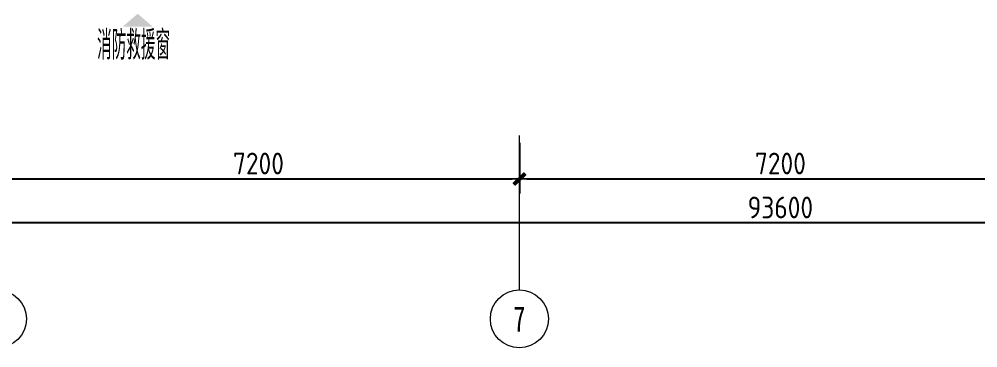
# Model space of a CAD drawing. Header units: millimetres. Extents: x 33621 to 401573, y -91663 to 133135.
# Drawn here: x 204357 to 217581, y -64228 to -59687 of the extents above; entities that cross this region are included whole.
import ezdxf
from ezdxf.enums import TextEntityAlignment as Align

# ---------------------------------------------------------------- set-up
doc = ezdxf.new("R2010")
doc.units = ezdxf.units.MM
doc.header["$LTSCALE"] = 10
doc.layers.get('0').update_dxf_attribs({"color": 253})
doc.layers.get('Defpoints').update_dxf_attribs({"color": 250})
doc.layers.add('AXIS【轴号】', color=253, linetype='Continuous', lineweight=0)
doc.layers.add('TXT【平面空间文字】', color=253, linetype='Continuous', lineweight=0)
for name, color, linetype in [('Dim【尺寸标注】', 253, 'Continuous'), ('PUB_DIM', 253, 'Continuous'), ('Wall Solid【墙柱填充】', 253, 'Continuous')]:
    doc.layers.add(name, color=color, linetype=linetype)
doc.styles.add('CCD_DIM', font='ARCHS.SHX')
doc.styles.add('DIM_FONT', font='SIMPLEX', dxfattribs={"width": 0.7, "bigfont": 'GBCBIG'})
doc.styles.add('宋体', font='', dxfattribs={"width": 0.7})
doc.styles.get('宋体').set_extended_font_data('SimSun')
doc.dimstyles.new('ZL_1：100', dxfattribs={"dimtxt": 3, "dimasz": 1, "dimexe": 2, "dimexo": 2, "dimgap": 0.6, "dimtad": 1, "dimdec": 0, "dimrnd": 5, "dimdsep": 46, "dimtxsty": 'CCD_DIM', "dimblk": 'WS-cj', "dimblk1": 'WS-cj', "dimblk2": 'WS-cj', "dimcen": 1, "dimclrd": 44, "dimclre": 44, "dimclrt": 2, "dimadec": 0, "dimazin": 2, "dimtfac": 1, "dimtdec": 0, "dimtix": 1, "dimtmove": 2, "dimatfit": 3, "dimldrblk": 'hl_arrow2', "dimfxl": 5, "dimfxlon": 1, "dimarcsym": 0})

# ---------------------------------------------------------------- blocks, each defined once
blk = doc.blocks.new('hl_Axis-A1')
at = {"color": 150, "ltscale": 2}
blk.add_line((21.33, 0), (0, 0), dxfattribs=at)
at = {"color": 150}
blk.add_circle((25.33, 0), 4, dxfattribs=at)
at = {"color": 50, "style": '宋体', "width": 0.7}
blk.add_attdef('轴号', text='', height=3.5, dxfattribs=at).set_placement((25.33, 0), align=Align.MIDDLE_CENTER)
blk = doc.blocks.new('WS-cj')
blk.add_hatch(color=2).paths.add_polyline_path([(0.59, 0.82), (-0.82, -0.59), (-0.59, -0.82), (0.82, 0.59)])
at = {"color": 2, "linetype": 'ByBlock', "lineweight": 0}
for p, q in [((-1.1, 0), (0, 0)), ((0, 0), (1.1, 0))]:
    blk.add_line(p, q, dxfattribs=at)
at = {"color": 2}
blk.add_lwpolyline([(0.59, 0.82), (-0.82, -0.59), (-0.59, -0.82), (0.82, 0.59)], close=True, dxfattribs=at)
blk = doc.blocks.new('*D245')
at = {"layer": 'Defpoints', "color": 0, "transparency": 16777216}
for p in [(-8462, -18684), (-1262, -18684), (-1262, -19284)]:
    blk.add_point(p, dxfattribs=at)
at = {"layer": 'Dim【尺寸标注】', "color": 44, "lineweight": -2, "transparency": 16777216}
for p, q in [((-8462, -18784), (-8462, -19484)), ((-1262, -18784), (-1262, -19484)), ((-8362, -19284), (-1362, -19284))]:
    blk.add_line(p, q, dxfattribs=at)
at = {"layer": 'Dim【尺寸标注】', "color": 44, "lineweight": -2, "transparency": 16777216, "xscale": 100, "yscale": 100, "zscale": 100, "rotation": 180}
blk.add_blockref('WS-cj', (-8462, -19284), dxfattribs=at)
at = {"layer": 'Dim【尺寸标注】', "color": 44, "lineweight": -2, "transparency": 16777216, "xscale": 100, "yscale": 100, "zscale": 100}
blk.add_blockref('WS-cj', (-1262, -19284), dxfattribs=at)
at = {"layer": 'Dim【尺寸标注】', "color": 2, "transparency": 16777216, "insert": (-4862, -19071), "char_height": 300, "attachment_point": 5, "style": 'CCD_DIM'}
blk.add_mtext('7200', dxfattribs=at)
blk = doc.blocks.new('hl_arrow2')
at = {"color": 2}
blk.add_line((0, 0), (-1, 0), dxfattribs=at)
blk.add_lwpolyline([(0, 0), (-1, -1), (-1, -1), (0, 0), (-1, 1), (-1, 1)], close=True, dxfattribs=at)
blk = doc.blocks.new('*D246')
at = {"layer": 'Defpoints', "color": 0, "transparency": 16777216}
for p in [(-1262, -18684), (5938, -18684), (5938, -19284)]:
    blk.add_point(p, dxfattribs=at)
at = {"layer": 'Dim【尺寸标注】', "color": 44, "lineweight": -2, "transparency": 16777216}
for p, q in [((-1262, -18784), (-1262, -19484)), ((5938, -18784), (5938, -19484)), ((-1162, -19284), (5838, -19284))]:
    blk.add_line(p, q, dxfattribs=at)
at = {"layer": 'Dim【尺寸标注】', "color": 44, "lineweight": -2, "transparency": 16777216, "xscale": 100, "yscale": 100, "zscale": 100, "rotation": 180}
blk.add_blockref('WS-cj', (-1262, -19284), dxfattribs=at)
at = {"layer": 'Dim【尺寸标注】', "color": 44, "lineweight": -2, "transparency": 16777216, "xscale": 100, "yscale": 100, "zscale": 100}
blk.add_blockref('WS-cj', (5938, -19284), dxfattribs=at)
at = {"layer": 'Dim【尺寸标注】', "color": 2, "transparency": 16777216, "insert": (2338, -19071), "char_height": 300, "attachment_point": 5, "style": 'CCD_DIM'}
blk.add_mtext('7200', dxfattribs=at)
blk = doc.blocks.new('*D255')
at = {"layer": 'Defpoints', "color": 0, "transparency": 16777216}
for p in [(-44462, -18684), (49138, -18684), (49138, -19884)]:
    blk.add_point(p, dxfattribs=at)
at = {"layer": 'Dim【尺寸标注】', "color": 44, "lineweight": -2, "transparency": 16777216}
for p, q in [((-44462, -19384), (-44462, -20084)), ((49138, -19384), (49138, -20084)), ((-44362, -19884), (49038, -19884))]:
    blk.add_line(p, q, dxfattribs=at)
at = {"layer": 'Dim【尺寸标注】', "color": 44, "lineweight": -2, "transparency": 16777216, "xscale": 100, "yscale": 100, "zscale": 100, "rotation": 180}
blk.add_blockref('WS-cj', (-44462, -19884), dxfattribs=at)
at = {"layer": 'Dim【尺寸标注】', "color": 44, "lineweight": -2, "transparency": 16777216, "xscale": 100, "yscale": 100, "zscale": 100}
blk.add_blockref('WS-cj', (49138, -19884), dxfattribs=at)
at = {"layer": 'Dim【尺寸标注】', "color": 2, "transparency": 16777216, "insert": (2338, -19678), "char_height": 300, "attachment_point": 5, "style": 'CCD_DIM'}
blk.add_mtext('93600', dxfattribs=at)
blk = doc.blocks.new('ZL_061117299')
at = {"layer": 'AXIS【轴号】'}
ref = blk.add_blockref('hl_Axis-A1', (-8462.3, -18683.9), dxfattribs=dict(at, xscale=100, yscale=100, zscale=100, rotation=270))
ref.add_attrib('轴号', '6', dxfattribs={"layer": '0', "color": 2, "height": 350, "style": '宋体', "width": 0.7}).set_placement((-8462.3, -21217.2), align=Align.MIDDLE_CENTER)
ref = blk.add_blockref('hl_Axis-A1', (-1262.3, -18683.9), dxfattribs=dict(at, xscale=100, yscale=100, zscale=100, rotation=270))
ref.add_attrib('轴号', '7', dxfattribs={"layer": '0', "color": 2, "height": 350, "style": '宋体', "width": 0.7}).set_placement((-1262.3, -21217.2), align=Align.MIDDLE_CENTER)
at = {"layer": 'Dim【尺寸标注】'}
for p1, p2, distance, picture, middle in [((-44462.3, -18683.9), (49137.7, -18683.9), -1200, '*D255', (2337.7, -19677.6)), ((-8462.3, -18683.9), (-1262.3, -18683.9), -600, '*D245', (-4862.3, -19071.4)), ((-1262.3, -18683.9), (5937.7, -18683.9), -600, '*D246', (2337.7, -19071.4))]:
    dim = blk.add_aligned_dim(p1=p1, p2=p2, distance=distance, dimstyle='ZL_1：100', dxfattribs=at)
    dim.commit()
    dim.dimension.update_dxf_attribs({"geometry": picture, "text_midpoint": middle})

msp = doc.modelspace()

# ---------------------------------------------------------------- linework, layer by layer
at = {"layer": 'Wall Solid【墙柱填充】', "color": 1}
msp.add_solid([(206199.1, -59791.9), (205991.4, -59612.8), (205783.8, -59791.9), (205991.4, -59612.8)], dxfattribs=at)

# ---------------------------------------------------------------- block references
at = {"layer": 'PUB_DIM'}
msp.add_blockref('ZL_061117299', (212519, -42610.6), dxfattribs=at)

# ---------------------------------------------------------------- texts
at = {"layer": 'TXT【平面空间文字】', "color": 1, "insert": (206439, -60247.7), "char_height": 400, "width": 7488.412, "attachment_point": 9, "style": 'DIM_FONT'}
msp.add_mtext('消防救援窗', dxfattribs=at)

doc.saveas('drawing.dxf')
